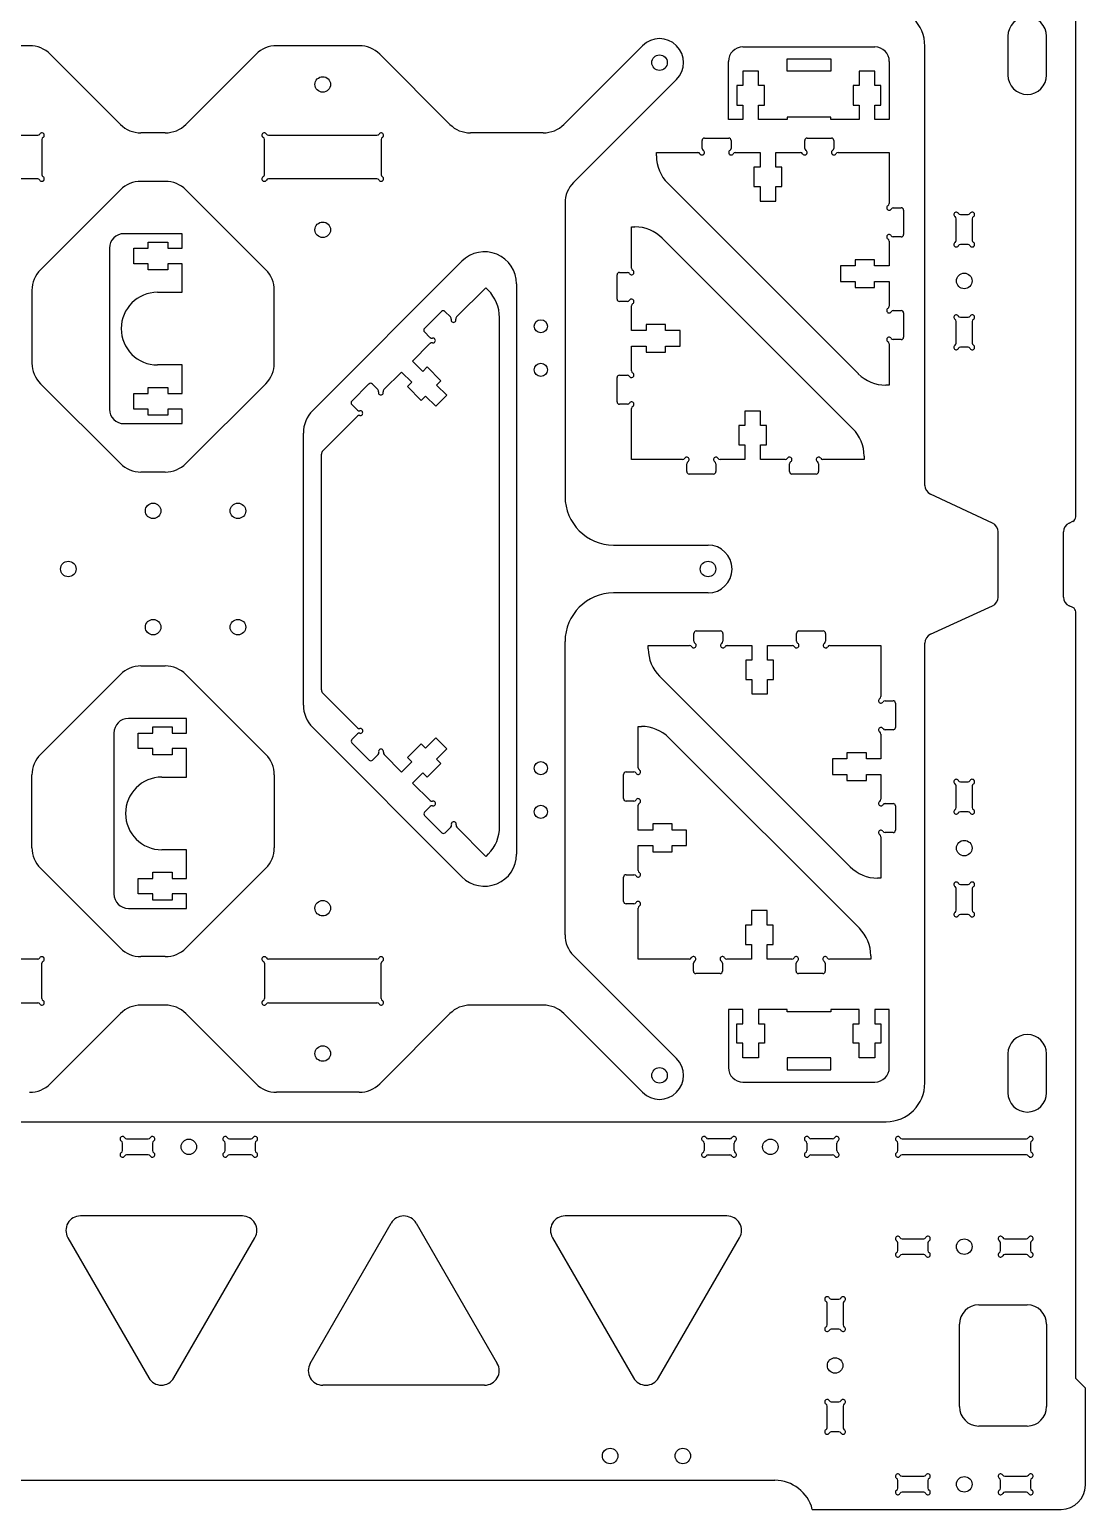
# Model space of a CAD drawing. Header units: millimetres. Extents: x 226 to 1021, y 321 to 823.
# Drawn here: x 798.8 to 1016.7, y 362.9 to 668.3 of the extents above; entities that cross this region are included whole.
import ezdxf

# ---------------------------------------------------------------- set-up
doc = ezdxf.new("R2010")
doc.units = ezdxf.units.MM
doc.layers.add('SLD-0', color=179, linetype='Continuous')
doc.layers.add('WHITE', color=179, linetype='Continuous')

# ---------------------------------------------------------------- blocks, each defined once
blk = doc.blocks.new('A$C7964')
at = {"layer": 'SLD-0', "linetype": 'Continuous'}
for p, q in [((5.008746, 21.099964), (2.508746, 21.099964)), ((2.508746, 21.099964), (2.508746, 12.100006)), ((5.008746, 12.100006), (5.008746, 21.099964)), ((2.508746, 12.100006), (5.008746, 12.100006))]:
    blk.add_line(p, q, dxfattribs=at)
at = {"layer": 'WHITE', "linetype": 'Continuous'}
for p, q in [((15.008746, 33.199969), (3, 33.199969)), ((8.008746, 30.199969), (8.008746, 31.474964)), ((8.008746, 31.474964), (12.008774, 31.474964)), ((12.008774, 31.474964), (12.008774, 30.199969)), ((15.008746, 30.199969), (15.008746, 33.199969)), ((0, 30.199969), (0, 3)), ((5.008746, 26.999958), (5.008746, 30.199969)), ((5.008746, 30.199969), (8.008746, 30.199969)), ((12.008774, 30.199969), (15.008746, 30.199969)), ((8.008746, 26.999958), (5.008746, 26.999958)), ((8.008746, 25.724964), (8.008746, 26.999958)), ((12.008774, 25.724964), (8.008746, 25.724964)), ((15.008746, 26.999958), (12.008774, 26.999958)), ((12.008774, 26.999958), (12.008774, 25.724964)), ((15.008746, 21.099964), (15.008746, 26.999958)), ((14.508746, 12.100006), (14.508746, 21.099964)), ((14.508746, 21.099964), (15.008746, 21.099964)), ((15.008746, 12.100006), (14.508746, 12.100006)), ((15.008746, 6.200012), (15.008746, 12.100006)), ((5.008746, 3), (5.008746, 6.200012)), ((5.008746, 6.200012), (8.008746, 6.200012)), ((8.008746, 6.200012), (8.008746, 7.475006)), ((8.008746, 7.475006), (12.008774, 7.475006)), ((12.008774, 7.475006), (12.008774, 6.200012)), ((12.008774, 6.200012), (15.008746, 6.200012)), ((3, 0), (15.008746, 0)), ((8.008746, 3), (5.008746, 3)), ((8.008746, 1.725006), (8.008746, 3)), ((12.008774, 1.725006), (8.008746, 1.725006)), ((15.008746, 3), (12.008774, 3)), ((12.008774, 3), (12.008774, 1.725006)), ((15.008746, 0), (15.008746, 3))]:
    blk.add_line(p, q, dxfattribs=at)
for centre, start, end in [((3, 30.199969), 90, 180), ((3, 3), 180, 270)]:
    blk.add_arc(centre, 3, start, end, dxfattribs=at)
blk = doc.blocks.new('A$C7764')
at = {"layer": 'WHITE', "linetype": 'Continuous'}
for p, q in [((3, 42.47), (3, 51)), ((3, 51), (3.69, 51)), ((9.34, 48.66), (48.66, 9.34)), ((0, 36.1), (0, 41.1)), ((0.5, 41.6), (2.13, 41.6)), ((2.13, 35.6), (0.5, 35.6)), ((3, 29.6), (3, 34.73)), ((10, 30.88), (6, 30.88)), ((6, 30.88), (6, 29.6)), ((10, 29.6), (10, 30.88)), ((6, 29.6), (3, 29.6)), ((13, 29.6), (10, 29.6)), ((13, 26.4), (13, 29.6)), ((3, 21.27), (3, 26.4)), ((3, 26.4), (6, 26.4)), ((6, 26.4), (6, 25.13)), ((6, 25.13), (10, 25.13)), ((10, 25.13), (10, 26.4)), ((10, 26.4), (13, 26.4)), ((0, 14.9), (0, 19.9)), ((0.5, 20.4), (2.13, 20.4)), ((2.13, 14.4), (0.5, 14.4)), ((3, 3), (3, 13.53)), ((29.6, 13), (26.4, 13)), ((26.4, 13), (26.4, 10)), ((29.6, 10), (29.6, 13)), ((26.4, 10), (25.13, 10)), ((25.13, 10), (25.13, 6)), ((30.88, 10), (29.6, 10)), ((30.88, 6), (30.88, 10)), ((25.13, 6), (26.4, 6)), ((26.4, 6), (26.4, 3)), ((29.6, 3), (29.6, 6)), ((29.6, 6), (30.88, 6)), ((51, 3.69), (51, 3)), ((13.53, 3), (3, 3)), ((14.4, 0.5), (14.4, 2.13)), ((19.9, 0), (14.9, 0)), ((20.4, 2.13), (20.4, 0.5)), ((26.4, 3), (21.27, 3)), ((34.73, 3), (29.6, 3)), ((35.6, 0.5), (35.6, 2.13)), ((41.1, 0), (36.1, 0)), ((41.6, 2.13), (41.6, 0.5)), ((51, 3), (42.47, 3))]:
    blk.add_line(p, q, dxfattribs=at)
for centre, radius, start, end in [((3.69, 43), 8, 45, 90), ((0.5, 41.1), 0.5, 90, 180), ((2.13, 41.1), 0.5, 30.0002, 90), ((3, 41.6), 0.5, 210.0002, 60), ((3.5, 42.47), 0.5, 180, 240), ((0.5, 36.1), 0.5, 180, 270), ((2.13, 36.1), 0.5, 270, 330), ((3, 35.6), 0.5, 300.0002, 150), ((3.5, 34.73), 0.5, 120.0002, 180), ((0.5, 19.9), 0.5, 90, 180), ((2.13, 19.9), 0.5, 30.0002, 90), ((3, 20.4), 0.5, 210.0002, 60), ((3.5, 21.27), 0.5, 180, 240), ((0.5, 14.9), 0.5, 180, 270), ((2.13, 14.9), 0.5, 270, 330), ((3, 14.4), 0.5, 300.0002, 150), ((3.5, 13.53), 0.5, 120.0002, 180), ((43, 3.69), 8, 0, 45), ((13.53, 3.5), 0.5, 270, 330), ((14.4, 3), 0.5, 300.0002, 150), ((20.4, 3), 0.5, 30.0002, 240), ((21.27, 3.5), 0.5, 210.0002, 270), ((34.73, 3.5), 0.5, 270, 330), ((35.6, 3), 0.5, 300.0002, 150), ((41.6, 3), 0.5, 30.0002, 240), ((42.47, 3.5), 0.5, 210.0002, 270), ((14.9, 2.13), 0.5, 120.0002, 180), ((14.9, 0.5), 0.5, 180, 270), ((19.9, 0.5), 0.5, 270, 0), ((19.9, 2.13), 0.5, 0, 60), ((36.1, 2.13), 0.5, 120.0002, 180), ((36.1, 0.5), 0.5, 180, 270), ((41.1, 0.5), 0.5, 270, 0), ((41.1, 2.13), 0.5, 0, 60)]:
    blk.add_arc(centre, radius, start, end, dxfattribs=at)
blk = doc.blocks.new('A$C8085')
at = {"layer": 'WHITE', "linetype": 'Continuous'}
for p, q in [((15.008746, 39.200012), (3, 39.200012)), ((8.008746, 36.200012), (8.008746, 37.475006)), ((8.008746, 37.475006), (12.008774, 37.475006)), ((12.008774, 37.475006), (12.008774, 36.200012)), ((15.008746, 36.200012), (15.008746, 39.200012)), ((0, 36.200012), (0, 3)), ((5.008746, 33), (5.008746, 36.200012)), ((5.008746, 36.200012), (8.008746, 36.200012)), ((12.008774, 36.200012), (15.008746, 36.200012)), ((8.008746, 33), (5.008746, 33)), ((8.008746, 31.725006), (8.008746, 33)), ((12.008774, 31.725006), (8.008746, 31.725006)), ((15.008746, 33), (12.008774, 33)), ((12.008774, 33), (12.008774, 31.725006)), ((15.008746, 27.100006), (15.008746, 33)), ((9.909727, 27.100006), (15.008746, 27.100006)), ((15.008746, 12.100006), (9.909727, 12.100006)), ((15.008746, 6.200012), (15.008746, 12.100006)), ((5.008746, 3), (5.008746, 6.200012)), ((5.008746, 6.200012), (8.008746, 6.200012)), ((8.008746, 6.200012), (8.008746, 7.475006)), ((8.008746, 7.475006), (12.008774, 7.475006)), ((12.008774, 7.475006), (12.008774, 6.200012)), ((12.008774, 6.200012), (15.008746, 6.200012)), ((3, 0), (15.008746, 0)), ((8.008746, 3), (5.008746, 3)), ((8.008746, 1.725006), (8.008746, 3)), ((12.008774, 1.725006), (8.008746, 1.725006)), ((15.008746, 3), (12.008774, 3)), ((12.008774, 3), (12.008774, 1.725006)), ((15.008746, 0), (15.008746, 3))]:
    blk.add_line(p, q, dxfattribs=at)
for centre, radius, start, end in [((3, 36.200012), 3, 90, 180), ((9.909727, 19.600006), 7.5, 90, 270), ((3, 3), 3, 180, 270)]:
    blk.add_arc(centre, radius, start, end, dxfattribs=at)
blk = doc.blocks.new('A$C7774')
at = {"layer": 'WHITE', "linetype": 'Continuous'}
for p, q in [((9.4, 48.87), (9.4, 50.5)), ((9.9, 51), (14.9, 51)), ((15.4, 50.5), (15.4, 48.87)), ((30.6, 48.87), (30.6, 50.5)), ((31.1, 51), (36.1, 51)), ((36.6, 50.5), (36.6, 48.87)), ((0, 47.31), (0, 48)), ((0, 48), (8.53, 48)), ((16.27, 48), (21.4, 48)), ((21.4, 48), (21.4, 45)), ((24.6, 45), (24.6, 48)), ((24.6, 48), (29.73, 48)), ((37.47, 48), (48, 48)), ((48, 48), (48, 37.47)), ((21.4, 45), (20.12, 45)), ((20.12, 45), (20.12, 41)), ((25.87, 45), (24.6, 45)), ((25.87, 41), (25.87, 45)), ((41.66, 2.34), (2.34, 41.66)), ((20.12, 41), (21.4, 41)), ((21.4, 41), (21.4, 38)), ((24.6, 38), (24.6, 41)), ((24.6, 41), (25.87, 41)), ((21.4, 38), (24.6, 38)), ((48.87, 36.6), (50.5, 36.6)), ((51, 36.1), (51, 31.1)), ((50.5, 30.6), (48.87, 30.6)), ((48, 29.73), (48, 24.6)), ((41, 24.6), (38, 24.6)), ((38, 24.6), (38, 21.4)), ((45, 25.87), (41, 25.87)), ((41, 25.87), (41, 24.6)), ((45, 24.6), (45, 25.87)), ((48, 24.6), (45, 24.6)), ((38, 21.4), (41, 21.4)), ((41, 21.4), (41, 20.12)), ((45, 20.12), (45, 21.4)), ((45, 21.4), (48, 21.4)), ((48, 21.4), (48, 16.27)), ((41, 20.12), (45, 20.12)), ((48.87, 15.4), (50.5, 15.4)), ((51, 14.9), (51, 9.9)), ((50.5, 9.4), (48.87, 9.4)), ((48, 8.53), (48, 0)), ((48, 0), (47.31, 0))]:
    blk.add_line(p, q, dxfattribs=at)
for centre, radius, start, end in [((9.9, 50.5), 0.5, 90, 180), ((9.9, 48.87), 0.5, 180, 240), ((14.9, 50.5), 0.5, 0, 90), ((14.9, 48.87), 0.5, 300.0002, 0), ((31.1, 50.5), 0.5, 90, 180), ((31.1, 48.87), 0.5, 180, 240), ((36.1, 50.5), 0.5, 0, 90), ((36.1, 48.87), 0.5, 300.0002, 0), ((8, 47.31), 8, 180, 225), ((8.53, 47.5), 0.5, 30.0002, 90), ((9.4, 48), 0.5, 210.0002, 60), ((15.4, 48), 0.5, 120.0002, 330), ((16.27, 47.5), 0.5, 90, 150), ((29.73, 47.5), 0.5, 30.0002, 90), ((30.6, 48), 0.5, 210.0002, 60), ((36.6, 48), 0.5, 120.0002, 330), ((37.47, 47.5), 0.5, 90, 150), ((48, 36.6), 0.5, 120.0002, 330), ((47.5, 37.47), 0.5, 300.0002, 0), ((48.87, 36.1), 0.5, 90, 150), ((50.5, 36.1), 0.5, 0, 90), ((48, 30.6), 0.5, 30.0002, 240), ((48.87, 31.1), 0.5, 210.0002, 270), ((50.5, 31.1), 0.5, 270, 0), ((47.5, 29.73), 0.5, 0, 60), ((48, 15.4), 0.5, 120.0002, 330), ((47.5, 16.27), 0.5, 300.0002, 0), ((48.87, 14.9), 0.5, 90, 150), ((50.5, 14.9), 0.5, 0, 90), ((48, 9.4), 0.5, 30.0002, 240), ((48.87, 9.9), 0.5, 210.0002, 270), ((50.5, 9.9), 0.5, 270, 0), ((47.5, 8.53), 0.5, 0, 60), ((47.31, 8), 8, 225, 270)]:
    blk.add_arc(centre, radius, start, end, dxfattribs=at)
blk = doc.blocks.new('A$C7911')
at = {"layer": 'WHITE', "linetype": 'Continuous'}
for p, q in [((3, 42.47), (3, 51)), ((3, 51), (3.69, 51)), ((9.34, 48.66), (48.66, 9.34)), ((0, 36.1), (0, 41.1)), ((0.5, 41.6), (2.13, 41.6)), ((2.13, 35.6), (0.5, 35.6)), ((3, 29.6), (3, 34.73)), ((10, 30.88), (6, 30.88)), ((6, 30.88), (6, 29.6)), ((10, 29.6), (10, 30.88)), ((6, 29.6), (3, 29.6)), ((13, 29.6), (10, 29.6)), ((13, 26.4), (13, 29.6)), ((3, 21.27), (3, 26.4)), ((3, 26.4), (6, 26.4)), ((6, 26.4), (6, 25.13)), ((6, 25.13), (10, 25.13)), ((10, 25.13), (10, 26.4)), ((10, 26.4), (13, 26.4)), ((0, 14.9), (0, 19.9)), ((0.5, 20.4), (2.13, 20.4)), ((2.13, 14.4), (0.5, 14.4)), ((3, 3), (3, 13.53)), ((29.6, 13), (26.4, 13)), ((26.4, 13), (26.4, 10)), ((29.6, 10), (29.6, 13)), ((26.4, 10), (25.13, 10)), ((25.13, 10), (25.13, 6)), ((30.88, 10), (29.6, 10)), ((30.88, 6), (30.88, 10)), ((25.13, 6), (26.4, 6)), ((26.4, 6), (26.4, 3)), ((29.6, 3), (29.6, 6)), ((29.6, 6), (30.88, 6)), ((51, 3.69), (51, 3)), ((13.53, 3), (3, 3)), ((14.4, 0.5), (14.4, 2.13)), ((19.9, 0), (14.9, 0)), ((20.4, 2.13), (20.4, 0.5)), ((26.4, 3), (21.27, 3)), ((34.73, 3), (29.6, 3)), ((35.6, 0.5), (35.6, 2.13)), ((41.1, 0), (36.1, 0)), ((41.6, 2.13), (41.6, 0.5)), ((51, 3), (42.47, 3))]:
    blk.add_line(p, q, dxfattribs=at)
for centre, radius, start, end in [((3.69, 43), 8, 45, 90), ((0.5, 41.1), 0.5, 90, 180), ((2.13, 41.1), 0.5, 30.0002, 90), ((3, 41.6), 0.5, 210.0002, 60), ((3.5, 42.47), 0.5, 180, 240), ((0.5, 36.1), 0.5, 180, 270), ((2.13, 36.1), 0.5, 270, 330), ((3, 35.6), 0.5, 300.0002, 150), ((3.5, 34.73), 0.5, 120.0002, 180), ((0.5, 19.9), 0.5, 90, 180), ((2.13, 19.9), 0.5, 30.0002, 90), ((3, 20.4), 0.5, 210.0002, 60), ((3.5, 21.27), 0.5, 180, 240), ((0.5, 14.9), 0.5, 180, 270), ((2.13, 14.9), 0.5, 270, 330), ((3, 14.4), 0.5, 300.0002, 150), ((3.5, 13.53), 0.5, 120.0002, 180), ((43, 3.69), 8, 0, 45), ((13.53, 3.5), 0.5, 270, 330), ((14.4, 3), 0.5, 300.0002, 150), ((20.4, 3), 0.5, 30.0002, 240), ((21.27, 3.5), 0.5, 210.0002, 270), ((34.73, 3.5), 0.5, 270, 330), ((35.6, 3), 0.5, 300.0002, 150), ((41.6, 3), 0.5, 30.0002, 240), ((42.47, 3.5), 0.5, 210.0002, 270), ((14.9, 2.13), 0.5, 120.0002, 180), ((14.9, 0.5), 0.5, 180, 270), ((19.9, 0.5), 0.5, 270, 0), ((19.9, 2.13), 0.5, 0, 60), ((36.1, 2.13), 0.5, 120.0002, 180), ((36.1, 0.5), 0.5, 180, 270), ((41.1, 0.5), 0.5, 270, 0), ((41.1, 2.13), 0.5, 0, 60)]:
    blk.add_arc(centre, radius, start, end, dxfattribs=at)
blk = doc.blocks.new('A$C7964_0')
at = {"layer": 'SLD-0', "linetype": 'Continuous'}
for p, q in [((955.1, 659.75), (955.1, 662.25)), ((955.1, 662.25), (964.1, 662.25)), ((964.1, 659.75), (955.1, 659.75)), ((964.1, 662.25), (964.1, 659.75))]:
    blk.add_line(p, q, dxfattribs=at)
at = {"layer": 'WHITE', "linetype": 'Continuous'}
for p, q in [((946, 664.75), (973.2, 664.75)), ((943, 649.75), (943, 661.75)), ((949.2, 659.75), (946, 659.75)), ((946, 659.75), (946, 656.75)), ((949.2, 656.75), (949.2, 659.75)), ((973.2, 659.75), (970, 659.75)), ((970, 659.75), (970, 656.75)), ((973.2, 656.75), (973.2, 659.75)), ((976.2, 661.75), (976.2, 649.75)), ((946, 656.75), (944.72, 656.75)), ((944.72, 656.75), (944.72, 652.75)), ((950.47, 656.75), (949.2, 656.75)), ((950.47, 652.75), (950.47, 656.75)), ((970, 656.75), (968.72, 656.75)), ((968.72, 656.75), (968.72, 652.75)), ((974.47, 656.75), (973.2, 656.75)), ((974.47, 652.75), (974.47, 656.75)), ((944.72, 652.75), (946, 652.75)), ((946, 652.75), (946, 649.75)), ((949.2, 649.75), (949.2, 652.75)), ((949.2, 652.75), (950.47, 652.75)), ((968.72, 652.75), (970, 652.75)), ((970, 652.75), (970, 649.75)), ((973.2, 649.75), (973.2, 652.75)), ((973.2, 652.75), (974.47, 652.75)), ((946, 649.75), (943, 649.75)), ((955.1, 649.75), (949.2, 649.75)), ((964.1, 650.25), (955.1, 650.25)), ((955.1, 650.25), (955.1, 649.75)), ((964.1, 649.75), (964.1, 650.25)), ((970, 649.75), (964.1, 649.75)), ((976.2, 649.75), (973.2, 649.75))]:
    blk.add_line(p, q, dxfattribs=at)
for centre, start, end in [((946, 661.75), 90, 180), ((973.2, 661.75), 0, 90)]:
    blk.add_arc(centre, 3, start, end, dxfattribs=at)
blk = doc.blocks.new('A$C7813')
at = {"layer": 'WHITE', "linetype": 'Continuous'}
for p, q in [((9.4, 48.87), (9.4, 50.5)), ((9.9, 51), (14.9, 51)), ((15.4, 50.5), (15.4, 48.87)), ((30.6, 48.87), (30.6, 50.5)), ((31.1, 51), (36.1, 51)), ((36.6, 50.5), (36.6, 48.87)), ((0, 47.31), (0, 48)), ((0, 48), (8.53, 48)), ((16.27, 48), (21.4, 48)), ((21.4, 48), (21.4, 45)), ((24.6, 45), (24.6, 48)), ((24.6, 48), (29.73, 48)), ((37.47, 48), (48, 48)), ((48, 48), (48, 37.47)), ((21.4, 45), (20.12, 45)), ((20.12, 45), (20.12, 41)), ((25.87, 45), (24.6, 45)), ((25.87, 41), (25.87, 45)), ((41.66, 2.34), (2.34, 41.66)), ((20.12, 41), (21.4, 41)), ((21.4, 41), (21.4, 38)), ((24.6, 38), (24.6, 41)), ((24.6, 41), (25.87, 41)), ((21.4, 38), (24.6, 38)), ((48.87, 36.6), (50.5, 36.6)), ((51, 36.1), (51, 31.1)), ((50.5, 30.6), (48.87, 30.6)), ((48, 29.73), (48, 24.6)), ((41, 24.6), (38, 24.6)), ((38, 24.6), (38, 21.4)), ((45, 25.87), (41, 25.87)), ((41, 25.87), (41, 24.6)), ((45, 24.6), (45, 25.87)), ((48, 24.6), (45, 24.6)), ((38, 21.4), (41, 21.4)), ((41, 21.4), (41, 20.12)), ((45, 20.12), (45, 21.4)), ((45, 21.4), (48, 21.4)), ((48, 21.4), (48, 16.27)), ((41, 20.12), (45, 20.12)), ((48.87, 15.4), (50.5, 15.4)), ((51, 14.9), (51, 9.9)), ((50.5, 9.4), (48.87, 9.4)), ((48, 8.53), (48, 0)), ((48, 0), (47.31, 0))]:
    blk.add_line(p, q, dxfattribs=at)
for centre, radius, start, end in [((9.9, 50.5), 0.5, 90, 180), ((9.9, 48.87), 0.5, 180, 240), ((14.9, 50.5), 0.5, 0, 90), ((14.9, 48.87), 0.5, 300.0002, 0), ((31.1, 50.5), 0.5, 90, 180), ((31.1, 48.87), 0.5, 180, 240), ((36.1, 50.5), 0.5, 0, 90), ((36.1, 48.87), 0.5, 300.0002, 0), ((8, 47.31), 8, 180, 225), ((8.53, 47.5), 0.5, 30.0002, 90), ((9.4, 48), 0.5, 210.0002, 60), ((15.4, 48), 0.5, 120.0002, 330), ((16.27, 47.5), 0.5, 90, 150), ((29.73, 47.5), 0.5, 30.0002, 90), ((30.6, 48), 0.5, 210.0002, 60), ((36.6, 48), 0.5, 120.0002, 330), ((37.47, 47.5), 0.5, 90, 150), ((48, 36.6), 0.5, 120.0002, 330), ((47.5, 37.47), 0.5, 300.0002, 0), ((48.87, 36.1), 0.5, 90, 150), ((50.5, 36.1), 0.5, 0, 90), ((48, 30.6), 0.5, 30.0002, 240), ((48.87, 31.1), 0.5, 210.0002, 270), ((50.5, 31.1), 0.5, 270, 0), ((47.5, 29.73), 0.5, 0, 60), ((48, 15.4), 0.5, 120.0002, 330), ((47.5, 16.27), 0.5, 300.0002, 0), ((48.87, 14.9), 0.5, 90, 150), ((50.5, 14.9), 0.5, 0, 90), ((48, 9.4), 0.5, 30.0002, 240), ((48.87, 9.9), 0.5, 210.0002, 270), ((50.5, 9.9), 0.5, 270, 0), ((47.5, 8.53), 0.5, 0, 60), ((47.31, 8), 8, 225, 270)]:
    blk.add_arc(centre, radius, start, end, dxfattribs=at)

msp = doc.modelspace()

# ---------------------------------------------------------------- linework, layer by layer
at = {"layer": 'SLD-0', "linetype": 'Continuous'}
for p, q in [((895.79, 503.84), (895.76, 608.9)), ((859.01, 532.04), (859, 580.68)), ((909.29, 481.48), (909.29, 542.05))]:
    msp.add_line(p, q, dxfattribs=at)
for centre, radius, start, end in [((860, 580.7), 1, 135, 181.3829), ((919.29, 542.05), 10, 90, 180), ((860.01, 532.07), 1, 181.3829, 225)]:
    msp.add_arc(centre, radius, start, end, dxfattribs=at)
at = {"layer": 'WHITE', "linetype": 'Continuous'}
for p, q in [((1014.66, 567.74), (1014.66, 725.93)), ((1000.66, 666.93), (1000.66, 658.93)), ((1008.66, 658.93), (1008.66, 666.93)), ((798.8, 665), (781.77, 665)), ((817.53, 648.75), (803.05, 663.24)), ((845.53, 663.24), (831.05, 648.75)), ((866.8, 665), (849.77, 665)), ((885.53, 648.75), (871.05, 663.24)), ((909.05, 648.75), (925.29, 665)), ((983.53, 574.26), (983.53, 664.93)), ((932.29, 658), (911.05, 636.75)), ((778.1, 646.5), (800.47, 646.5)), ((801.34, 645.63), (801.34, 638.36)), ((826.8, 647), (821.77, 647)), ((847.24, 638.36), (847.24, 645.63)), ((848.1, 646.5), (870.47, 646.5)), ((871.34, 645.63), (871.34, 638.36)), ((904.8, 647), (889.77, 647)), ((800.47, 637.5), (778.1, 637.5)), ((817.53, 635.24), (801.05, 618.75)), ((826.8, 637), (821.77, 637)), ((847.53, 618.75), (831.05, 635.24)), ((870.47, 637.5), (848.1, 637.5)), ((909.29, 632.51), (909.29, 571.95)), ((990.01, 624.82), (990.01, 629.29)), ((990.87, 630.15), (992.44, 630.15)), ((993.31, 629.29), (993.31, 624.82)), ((992.44, 623.95), (990.87, 623.95)), ((857.22, 589.73), (888.02, 620.53)), ((799.29, 614.51), (799.29, 599.48)), ((849.29, 599.48), (849.29, 614.51)), ((886.89, 609.01), (892.93, 615.05)), ((892.93, 615.05), (893.41, 614.56)), ((899.29, 615.86), (899.29, 498.13)), ((880.27, 606.63), (883.8, 610.17)), ((884.51, 610.17), (885.67, 609.01)), ((990.01, 603.62), (990.01, 608.09)), ((990.87, 608.95), (992.44, 608.95)), ((993.31, 608.09), (993.31, 603.62)), ((881.42, 604.77), (880.27, 605.92)), ((877.79, 599.91), (881.42, 603.54)), ((992.44, 602.75), (990.87, 602.75)), ((879.92, 597.79), (877.79, 599.91)), ((880.82, 598.69), (879.92, 597.79)), ((883.65, 595.86), (880.82, 598.69)), ((871.9, 594.02), (875.53, 597.65)), ((875.53, 597.65), (877.65, 595.53)), ((877.65, 595.53), (876.75, 594.63)), ((882.74, 594.96), (883.65, 595.86)), ((817.53, 578.75), (801.05, 595.24)), ((847.53, 595.24), (831.05, 578.75)), ((865.28, 591.64), (868.81, 595.18)), ((869.52, 595.18), (870.68, 594.02)), ((876.75, 594.63), (879.58, 591.8)), ((879.58, 591.8), (880.48, 592.7)), ((880.48, 592.7), (882.6, 590.58)), ((882.6, 590.58), (884.87, 592.84)), ((884.87, 592.84), (882.74, 594.96)), ((866.43, 589.78), (865.28, 590.93)), ((859.29, 581.41), (866.43, 588.55)), ((855.29, 528.93), (855.29, 585.06)), ((826.8, 577), (821.77, 577)), ((997.5, 566.47), (984.69, 572.44)), ((1013.28, 566.47), (1014.08, 566.84)), ((919.29, 561.95), (938.79, 561.95)), ((998.66, 551.21), (998.66, 564.65)), ((1012.13, 551.21), (1012.13, 564.65)), ((938.79, 552.05), (919.29, 552.05)), ((984.7, 543.52), (997.49, 549.39)), ((1014.07, 549.03), (1013.29, 549.39)), ((1014.66, 389.93), (1014.66, 548.13)), ((983.53, 450.93), (983.53, 541.7)), ((801.05, 518.75), (817.53, 535.24)), ((821.77, 537), (826.8, 537)), ((831.05, 535.24), (847.53, 518.75)), ((866.47, 524.19), (859.3, 531.36)), ((888.02, 493.46), (857.22, 524.26)), ((865.31, 521.81), (866.47, 522.97)), ((868.85, 517.57), (865.31, 521.11)), ((879.62, 520.95), (876.79, 518.12)), ((880.52, 520.05), (879.62, 520.95)), ((882.64, 522.17), (880.52, 520.05)), ((884.9, 519.9), (882.64, 522.17)), ((882.78, 517.78), (884.9, 519.9)), ((870.71, 518.73), (869.56, 517.57)), ((875.57, 515.1), (871.94, 518.73)), ((877.69, 517.22), (875.57, 515.1)), ((876.79, 518.12), (877.69, 517.22)), ((880.85, 514.05), (883.68, 516.88)), ((883.68, 516.88), (882.78, 517.78)), ((799.29, 499.48), (799.29, 514.51)), ((849.29, 514.51), (849.29, 499.48)), ((877.83, 512.83), (879.95, 514.95)), ((879.95, 514.95), (880.85, 514.05)), ((990.87, 513.1), (992.44, 513.1)), ((881.46, 509.2), (877.83, 512.83)), ((990.01, 507.77), (990.01, 512.24)), ((993.31, 512.24), (993.31, 507.77)), ((880.3, 506.82), (881.46, 507.98)), ((883.84, 502.58), (880.3, 506.12)), ((992.44, 506.9), (990.87, 506.9)), ((885.7, 503.74), (884.55, 502.58)), ((892.96, 497.7), (886.93, 503.74)), ((893.45, 498.19), (892.96, 497.7)), ((817.53, 478.75), (801.05, 495.24)), ((847.53, 495.24), (831.05, 478.75)), ((990.87, 491.9), (992.44, 491.9)), ((990.01, 486.57), (990.01, 491.04)), ((993.31, 491.04), (993.31, 486.57)), ((992.44, 485.7), (990.87, 485.7)), ((800.47, 476.5), (778.1, 476.5)), ((826.8, 477), (821.77, 477)), ((870.47, 476.5), (848.1, 476.5)), ((911.05, 477.24), (932.29, 456)), ((801.34, 468.36), (801.34, 475.63)), ((847.24, 475.63), (847.24, 468.36)), ((871.34, 468.36), (871.34, 475.63)), ((778.1, 467.5), (800.47, 467.5)), ((848.1, 467.5), (870.47, 467.5)), ((817.53, 465.24), (803.05, 450.75)), ((826.8, 467), (821.77, 467)), ((845.53, 450.75), (831.05, 465.24)), ((885.53, 465.24), (871.05, 450.75)), ((904.8, 467), (889.77, 467)), ((925.29, 449), (909.05, 465.24)), ((1000.66, 456.93), (1000.66, 448.93)), ((1008.66, 448.93), (1008.66, 456.93)), ((866.8, 449), (849.77, 449)), ((704.66, 442.93), (975.55, 442.93)), ((817.96, 436.97), (817.96, 438.54)), ((818.82, 439.4), (823.29, 439.4)), ((824.16, 438.54), (824.16, 436.97)), ((839.16, 436.97), (839.16, 438.54)), ((840.02, 439.4), (844.49, 439.4)), ((845.36, 438.54), (845.36, 436.97)), ((937.96, 438.54), (937.96, 436.97)), ((943.29, 439.4), (938.82, 439.4)), ((944.16, 436.97), (944.16, 438.54)), ((959.16, 438.54), (959.16, 436.97)), ((964.49, 439.4), (960.02, 439.4)), ((965.36, 436.97), (965.36, 438.54)), ((977.96, 436.97), (977.96, 438.54)), ((978.82, 439.4), (1004.49, 439.4)), ((1005.36, 438.54), (1005.36, 436.97)), ((823.29, 436.1), (818.82, 436.1)), ((844.49, 436.1), (840.02, 436.1)), ((938.82, 436.1), (943.29, 436.1)), ((960.02, 436.1), (964.49, 436.1)), ((1004.49, 436.1), (978.82, 436.1)), ((842.7, 423.5), (809.29, 423.5)), ((856.7, 393.07), (873.4, 422)), ((878.59, 422), (895.3, 393.07)), ((942.7, 423.5), (909.29, 423.5)), ((806.7, 419), (823.4, 390.07)), ((828.59, 390.07), (845.29, 419)), ((906.7, 419), (923.4, 390.07)), ((928.59, 390.07), (945.29, 419)), ((978.82, 418.8), (983.29, 418.8)), ((1000.02, 418.8), (1004.49, 418.8)), ((977.96, 416.36), (977.96, 417.93)), ((983.29, 415.5), (978.82, 415.5)), ((984.16, 417.93), (984.16, 416.36)), ((999.16, 416.36), (999.16, 417.93)), ((1004.49, 415.5), (1000.02, 415.5)), ((1005.36, 417.93), (1005.36, 416.36)), ((964.23, 406.33), (965.8, 406.33)), ((963.36, 400.99), (963.36, 405.46)), ((966.66, 405.46), (966.66, 400.99)), ((994.66, 405.14), (1004.66, 405.14)), ((965.8, 400.13), (964.23, 400.13)), ((990.66, 384.14), (990.66, 401.14)), ((1008.66, 401.14), (1008.66, 384.14)), ((892.7, 388.57), (859.3, 388.57)), ((1016.66, 387.93), (1014.66, 389.93)), ((1016.66, 367.93), (1016.66, 387.93)), ((964.23, 385.13), (965.8, 385.13)), ((963.36, 379.79), (963.36, 384.26)), ((966.66, 384.26), (966.66, 379.79)), ((965.8, 378.93), (964.23, 378.93)), ((1004.66, 380.14), (994.66, 380.14)), ((978.82, 369.76), (983.29, 369.76)), ((1000.02, 369.76), (1004.49, 369.76)), ((669.4, 368.93), (952.56, 368.93)), ((977.96, 367.32), (977.96, 368.89)), ((984.16, 368.89), (984.16, 367.32)), ((999.16, 367.32), (999.16, 368.89)), ((1005.36, 368.89), (1005.36, 367.32)), ((983.29, 366.46), (978.82, 366.46)), ((1004.49, 366.46), (1000.02, 366.46)), ((960.31, 362.93), (1011.66, 362.93))]:
    msp.add_line(p, q, dxfattribs=at)
for centre, radius in [((928.79, 661.5), 1.6), ((859.29, 657), 1.6), ((859.29, 627), 1.6), ((991.66, 616.45), 1.6), ((904.29, 607.1), 1.35), ((904.29, 598.1), 1.35), ((824.29, 569), 1.6), ((841.79, 569), 1.6), ((806.79, 557), 1.6), ((938.79, 557), 1.6), ((824.29, 545), 1.6), ((841.79, 545), 1.6), ((904.29, 515.89), 1.35), ((904.29, 506.89), 1.35), ((991.66, 499.4), 1.6), ((859.29, 487), 1.6), ((859.29, 457), 1.6), ((928.79, 452.5), 1.6), ((831.66, 437.75), 1.6), ((951.66, 437.75), 1.6), ((991.66, 417.15), 1.6), ((965.01, 392.63), 1.6), ((918.59, 373.96), 1.6), ((918.59, 373.96), 1.6), ((933.59, 373.96), 1.6), ((991.66, 368.11), 1.6)]:
    msp.add_circle(centre, radius, dxfattribs=at)
for centre, radius, start, end in [((975.53, 664.93), 8, 359.9998, 89.8625), ((1004.66, 666.93), 4, 360, 180), ((928.79, 661.5), 4.95, 315, 135), ((798.8, 659), 6, 45, 90), ((849.77, 659), 6, 90, 134.9999), ((866.8, 659), 6, 45, 90), ((1004.66, 658.93), 4, 180, 360), ((821.77, 653), 6, 225, 270), ((826.8, 653), 6, 270, 314.9999), ((889.77, 653), 6, 225, 270), ((904.8, 653), 6, 270, 315), ((800.47, 647), 0.5, 270, 329.9998), ((801.34, 646.5), 0.5, 300, 149.9997), ((801.84, 645.63), 0.5, 119.9999, 180), ((847.24, 646.5), 0.5, 30.0002, 240), ((846.74, 645.63), 0.5, 360, 60), ((848.1, 647), 0.5, 210.0001, 270), ((870.47, 647), 0.5, 270, 329.9998), ((871.34, 646.5), 0.5, 300, 149.9997), ((871.84, 645.63), 0.5, 119.9999, 180), ((801.84, 638.36), 0.5, 180, 239.9998), ((846.74, 638.36), 0.5, 300.0002, 360), ((871.84, 638.36), 0.5, 180, 239.9998), ((800.47, 637), 0.5, 30, 90), ((801.34, 637.5), 0.5, 210, 59.9997), ((821.77, 631), 6, 90, 135), ((826.8, 631), 6, 44.9999, 90), ((847.24, 637.5), 0.5, 120.0002, 330), ((848.1, 637), 0.5, 90, 150), ((870.47, 637), 0.5, 30, 90), ((871.34, 637.5), 0.5, 210, 59.9997), ((915.29, 632.51), 6, 135, 180), ((990.01, 630.15), 0.5, 30.0002, 240), ((989.51, 629.29), 0.5, 0, 60), ((990.87, 630.65), 0.5, 210.0002, 270), ((992.44, 630.65), 0.5, 270, 330), ((993.31, 630.15), 0.5, 300.0002, 150), ((993.81, 629.29), 0.5, 120.0002, 180), ((990.01, 623.95), 0.5, 120.0002, 330), ((989.51, 624.82), 0.5, 300.0002, 0), ((990.87, 623.45), 0.5, 90, 150), ((992.44, 623.45), 0.5, 30.0002, 90), ((993.31, 623.95), 0.5, 210.0002, 60), ((993.81, 624.82), 0.5, 180, 240), ((892.69, 615.86), 6.6, 0, 135), ((805.29, 614.51), 6, 135, 179.9999), ((843.29, 614.51), 6, 360, 45), ((887.76, 608.9), 8, 0, 45), ((884.16, 609.81), 0.5, 45, 135), ((885.31, 608.66), 0.5, 345.0002, 45), ((886.28, 608.4), 0.5, 165.0002, 15), ((887.25, 608.66), 0.5, 135, 195), ((990.01, 608.95), 0.5, 30.0002, 240), ((989.51, 608.09), 0.5, 0, 60), ((990.87, 609.45), 0.5, 210.0002, 270), ((992.44, 609.45), 0.5, 270, 330), ((993.31, 608.95), 0.5, 300.0002, 150), ((993.81, 608.09), 0.5, 120.0002, 180), ((880.62, 606.28), 0.5, 135, 225), ((881.78, 605.12), 0.5, 225, 285), ((881.78, 603.19), 0.5, 75.0002, 135), ((882.04, 604.16), 0.5, 255.0002, 105), ((990.01, 602.75), 0.5, 120.0002, 330), ((989.51, 603.62), 0.5, 300.0002, 0), ((990.87, 602.25), 0.5, 90, 150), ((992.44, 602.25), 0.5, 30.0002, 90), ((993.31, 602.75), 0.5, 210.0002, 60), ((993.81, 603.62), 0.5, 180, 240), ((805.29, 599.48), 6, 180.0001, 225), ((843.29, 599.48), 6, 315, 0), ((869.17, 594.82), 0.5, 45, 135), ((870.32, 593.67), 0.5, 345.0002, 45), ((871.29, 593.41), 0.5, 165.0002, 15), ((872.26, 593.67), 0.5, 135, 195), ((861.89, 585.06), 6.6, 135, 180), ((865.63, 591.29), 0.5, 135, 225), ((866.79, 590.13), 0.5, 225, 285), ((867.05, 589.17), 0.5, 255.0002, 105), ((866.79, 588.2), 0.5, 75.0002, 135), ((821.77, 583), 6, 225, 270), ((826.8, 583), 6, 270, 315), ((985.53, 574.26), 2, 180, 244.998), ((919.29, 571.95), 10, 180, 270), ((996.66, 564.65), 2, 0, 64.998), ((1014.13, 564.65), 2, 115.002, 180), ((1013.66, 567.74), 1, 295.0021, 0), ((938.79, 557), 4.95, 270.0001, 89.9999), ((996.66, 551.21), 2, 294.6694, 0), ((1014.13, 551.21), 2, 180, 245.3306), ((1013.66, 548.13), 1, 0, 65.3306), ((985.53, 541.7), 2, 114.6694, 180), ((821.77, 531), 6, 90, 135), ((826.8, 531), 6, 45, 90), ((861.89, 528.93), 6.6, 180, 225), ((866.82, 524.55), 0.5, 225, 285), ((866.82, 522.61), 0.5, 75.0002, 135), ((867.08, 523.58), 0.5, 255.0002, 105), ((865.67, 521.46), 0.5, 135, 225), ((870.36, 519.08), 0.5, 315, 15), ((871.32, 519.34), 0.5, 345.0002, 195), ((872.29, 519.08), 0.5, 165.0002, 225), ((805.29, 514.51), 6, 135, 180), ((843.29, 514.51), 6, 0, 45), ((869.2, 517.92), 0.5, 225, 315), ((990.01, 513.1), 0.5, 30.0002, 240), ((990.87, 513.6), 0.5, 210.0002, 270), ((992.44, 513.6), 0.5, 270, 330), ((993.31, 513.1), 0.5, 300.0002, 150), ((989.51, 512.24), 0.5, 0, 60), ((993.81, 512.24), 0.5, 120.0002, 180), ((881.81, 509.56), 0.5, 225, 285), ((881.81, 507.62), 0.5, 75.0002, 135), ((882.07, 508.59), 0.5, 255.0002, 105), ((990.01, 506.9), 0.5, 120.0002, 330), ((989.51, 507.77), 0.5, 300.0002, 0), ((993.31, 506.9), 0.5, 210.0002, 60), ((993.81, 507.77), 0.5, 180, 240), ((880.66, 506.47), 0.5, 135, 225), ((885.35, 504.09), 0.5, 315, 15), ((886.32, 504.35), 0.5, 345.0002, 195), ((887.28, 504.09), 0.5, 165.0002, 225), ((990.87, 506.4), 0.5, 90, 150), ((992.44, 506.4), 0.5, 30.0002, 90), ((884.19, 502.93), 0.5, 225, 315), ((887.79, 503.84), 8, 315, 360), ((805.29, 499.48), 6, 180, 225), ((843.29, 499.48), 6, 315, 360), ((892.69, 498.13), 6.6, 225, 0), ((990.01, 491.9), 0.5, 30.0002, 240), ((990.87, 492.4), 0.5, 210.0002, 270), ((992.44, 492.4), 0.5, 270, 330), ((993.31, 491.9), 0.5, 300.0002, 150), ((989.51, 491.04), 0.5, 0, 60), ((993.81, 491.04), 0.5, 120.0002, 180), ((990.01, 485.7), 0.5, 120.0002, 330), ((989.51, 486.57), 0.5, 300.0002, 0), ((990.87, 485.2), 0.5, 90, 150), ((992.44, 485.2), 0.5, 30.0002, 90), ((993.31, 485.7), 0.5, 210.0002, 60), ((993.81, 486.57), 0.5, 180, 240), ((915.29, 481.48), 6, 180, 225), ((800.47, 477), 0.5, 270, 330), ((801.34, 476.5), 0.5, 300.0002, 150), ((821.77, 483), 6, 225, 270), ((826.8, 483), 6, 270, 315), ((847.24, 476.5), 0.5, 30, 239.9998), ((848.1, 477), 0.5, 210, 270), ((870.47, 477), 0.5, 270, 330), ((871.34, 476.5), 0.5, 300.0002, 150), ((801.84, 475.63), 0.5, 120.0002, 180), ((846.74, 475.63), 0.5, 0, 59.9998), ((871.84, 475.63), 0.5, 120.0002, 180), ((800.47, 467), 0.5, 30.0002, 90), ((801.34, 467.5), 0.5, 210.0002, 60), ((801.84, 468.36), 0.5, 180, 240), ((847.24, 467.5), 0.5, 120, 329.9998), ((846.74, 468.36), 0.5, 300, 0), ((848.1, 467), 0.5, 90, 149.9998), ((870.47, 467), 0.5, 30.0002, 90), ((871.34, 467.5), 0.5, 210.0002, 60), ((871.84, 468.36), 0.5, 180, 240), ((821.77, 461), 6, 90, 135), ((826.8, 461), 6, 45, 90), ((889.77, 461), 6, 90, 135), ((904.8, 461), 6, 45, 90), ((1004.66, 456.93), 4, 0, 180), ((928.79, 452.5), 4.95, 225.0001, 44.9999), ((798.8, 455), 6, 270, 315), ((849.77, 455), 6, 225, 270), ((866.8, 455), 6, 270, 315), ((975.53, 450.93), 8, 270.1375, 0.0002), ((1004.66, 448.93), 4, 180, 0), ((817.96, 439.4), 0.5, 30.0002, 240), ((824.16, 439.4), 0.5, 300.0002, 150), ((839.16, 439.4), 0.5, 30.0002, 240), ((845.36, 439.4), 0.5, 300.0002, 150), ((937.96, 439.4), 0.5, 30, 239.9998), ((944.16, 439.4), 0.5, 300, 149.9998), ((959.16, 439.4), 0.5, 30, 239.9998), ((965.36, 439.4), 0.5, 300, 149.9998), ((977.96, 439.4), 0.5, 30.0002, 240), ((1005.36, 439.4), 0.5, 300.0002, 150), ((817.46, 438.54), 0.5, 0, 60), ((817.46, 436.97), 0.5, 300.0002, 0), ((818.82, 439.9), 0.5, 210.0002, 270), ((823.29, 439.9), 0.5, 270, 330), ((824.66, 438.54), 0.5, 120.0002, 180), ((824.66, 436.97), 0.5, 180, 240), ((838.66, 438.54), 0.5, 0, 60), ((838.66, 436.97), 0.5, 300.0002, 0), ((840.02, 439.9), 0.5, 210.0002, 270), ((844.49, 439.9), 0.5, 270, 330), ((845.86, 438.54), 0.5, 120.0002, 180), ((845.86, 436.97), 0.5, 180, 240), ((937.46, 438.54), 0.5, 0, 59.9998), ((937.46, 436.97), 0.5, 300, 0), ((938.82, 439.9), 0.5, 210, 270), ((943.29, 439.9), 0.5, 270, 329.9998), ((944.66, 438.54), 0.5, 120, 180), ((944.66, 436.97), 0.5, 180, 239.9998), ((958.66, 438.54), 0.5, 0, 59.9998), ((958.66, 436.97), 0.5, 300, 0), ((960.02, 439.9), 0.5, 210, 270), ((964.49, 439.9), 0.5, 270, 329.9998), ((965.86, 438.54), 0.5, 120, 180), ((965.86, 436.97), 0.5, 180, 239.9998), ((977.46, 438.54), 0.5, 0, 60), ((977.46, 436.97), 0.5, 300.0002, 0), ((978.82, 439.9), 0.5, 210.0002, 270), ((1004.49, 439.9), 0.5, 270, 330), ((1005.86, 438.54), 0.5, 120.0002, 180), ((1005.86, 436.97), 0.5, 180, 240), ((817.96, 436.1), 0.5, 120.0002, 330), ((818.82, 435.6), 0.5, 90, 150), ((823.29, 435.6), 0.5, 30.0002, 90), ((824.16, 436.1), 0.5, 210.0002, 60), ((839.16, 436.1), 0.5, 120.0002, 330), ((840.02, 435.6), 0.5, 90, 150), ((844.49, 435.6), 0.5, 30.0002, 90), ((845.36, 436.1), 0.5, 210.0002, 60), ((937.96, 436.1), 0.5, 120, 329.9998), ((938.82, 435.6), 0.5, 90, 149.9998), ((943.29, 435.6), 0.5, 30, 90), ((944.16, 436.1), 0.5, 210, 59.9998), ((959.16, 436.1), 0.5, 120, 329.9998), ((960.02, 435.6), 0.5, 90, 149.9998), ((964.49, 435.6), 0.5, 30, 90), ((965.36, 436.1), 0.5, 210, 59.9998), ((977.96, 436.1), 0.5, 120.0002, 330), ((978.82, 435.6), 0.5, 90, 150), ((1004.49, 435.6), 0.5, 30.0002, 90), ((1005.36, 436.1), 0.5, 210.0002, 60), ((809.29, 420.5), 3, 90, 210), ((842.7, 420.5), 3, 330, 90), ((876, 420.5), 3, 30, 150), ((909.29, 420.5), 3, 90, 210), ((942.7, 420.5), 3, 330, 90), ((977.96, 418.8), 0.5, 30.0002, 240), ((978.82, 419.3), 0.5, 210.0002, 270), ((983.29, 419.3), 0.5, 270, 330), ((984.16, 418.8), 0.5, 300.0002, 150), ((999.16, 418.8), 0.5, 30.0002, 240), ((1000.02, 419.3), 0.5, 210.0002, 270), ((1004.49, 419.3), 0.5, 270, 330), ((1005.36, 418.8), 0.5, 300.0002, 150), ((977.96, 415.5), 0.5, 120.0002, 330), ((977.46, 417.93), 0.5, 0, 60), ((977.46, 416.36), 0.5, 300.0002, 0), ((978.82, 415), 0.5, 90, 150), ((983.29, 415), 0.5, 30.0002, 90), ((984.16, 415.5), 0.5, 210.0002, 60), ((984.66, 417.93), 0.5, 120.0002, 180), ((984.66, 416.36), 0.5, 180, 240), ((999.16, 415.5), 0.5, 120.0002, 330), ((998.66, 417.93), 0.5, 0, 60), ((998.66, 416.36), 0.5, 300.0002, 0), ((1000.02, 415), 0.5, 90, 150), ((1004.49, 415), 0.5, 30.0002, 90), ((1005.36, 415.5), 0.5, 210.0002, 60), ((1005.86, 417.93), 0.5, 120.0002, 180), ((1005.86, 416.36), 0.5, 180, 240), ((963.36, 406.33), 0.5, 30.0002, 240), ((964.23, 406.83), 0.5, 210.0002, 270), ((965.8, 406.83), 0.5, 270, 330), ((966.66, 406.33), 0.5, 300.0002, 150), ((962.86, 405.46), 0.5, 0, 60), ((967.16, 405.46), 0.5, 120.0002, 180), ((994.66, 401.14), 4, 90, 180), ((1004.66, 401.14), 4, 0, 90), ((963.36, 400.13), 0.5, 120.0002, 330), ((962.86, 400.99), 0.5, 300.0002, 0), ((964.23, 399.63), 0.5, 90, 150), ((965.8, 399.63), 0.5, 30.0002, 90), ((966.66, 400.13), 0.5, 210.0002, 60), ((967.16, 400.99), 0.5, 180, 240), ((859.3, 391.57), 3, 150, 270), ((892.7, 391.57), 3, 270, 30), ((826, 391.57), 3, 210, 330), ((926, 391.57), 3, 210, 330), ((963.36, 385.13), 0.5, 30.0002, 240), ((964.23, 385.63), 0.5, 210.0002, 270), ((965.8, 385.63), 0.5, 270, 330), ((966.66, 385.13), 0.5, 300.0002, 150), ((962.86, 384.26), 0.5, 0, 60), ((967.16, 384.26), 0.5, 120.0002, 180), ((994.66, 384.14), 4, 180, 270), ((1004.66, 384.14), 4, 270, 0), ((963.36, 378.93), 0.5, 120.0002, 330), ((962.86, 379.79), 0.5, 300.0002, 0), ((964.23, 378.43), 0.5, 90, 150), ((965.8, 378.43), 0.5, 30.0002, 90), ((966.66, 378.93), 0.5, 210.0002, 60), ((967.16, 379.79), 0.5, 180, 240), ((977.96, 369.76), 0.5, 30.0002, 240), ((978.82, 370.26), 0.5, 210.0002, 270), ((983.29, 370.26), 0.5, 270, 330), ((984.16, 369.76), 0.5, 300.0002, 150), ((999.16, 369.76), 0.5, 30.0002, 240), ((1000.02, 370.26), 0.5, 210.0002, 270), ((1004.49, 370.26), 0.5, 270, 330), ((1005.36, 369.76), 0.5, 300.0002, 150), ((952.56, 360.93), 8, 14.4776, 90), ((977.96, 366.46), 0.5, 120.0002, 330), ((977.46, 368.89), 0.5, 0, 60), ((977.46, 367.32), 0.5, 300.0002, 0), ((984.16, 366.46), 0.5, 210.0002, 60), ((984.66, 368.89), 0.5, 120.0002, 180), ((984.66, 367.32), 0.5, 180, 240), ((999.16, 366.46), 0.5, 120.0002, 330), ((998.66, 368.89), 0.5, 0, 60), ((998.66, 367.32), 0.5, 300.0002, 0), ((1005.36, 366.46), 0.5, 210.0002, 60), ((1005.86, 368.89), 0.5, 120.0002, 180), ((1005.86, 367.32), 0.5, 180, 240), ((1011.66, 367.93), 5, 270, 0), ((978.82, 365.96), 0.5, 90, 150), ((983.29, 365.96), 0.5, 30.0002, 90), ((1000.02, 365.96), 0.5, 90, 150), ((1004.49, 365.96), 0.5, 30.0002, 90)]:
    msp.add_arc(centre, radius, start, end, dxfattribs=at)

# ---------------------------------------------------------------- block references
at = {"color": 7, "linetype": 'Continuous'}
for name, p in [('A$C7964_0', (0, 0)), ('A$C7774', (928.15, 594.94)), ('A$C8085', (815.29, 587)), ('A$C7764', (920.01, 576.6)), ('A$C7813', (926.46, 493.21)), ('A$C8085', (816.19, 486.95)), ('A$C7911', (921.37, 473.51))]:
    msp.add_blockref(name, p, dxfattribs=at)
at = {"color": 7, "linetype": 'Continuous', "rotation": 90}
msp.add_blockref('A$C7964', (976.2, 451.11), dxfattribs=at)

doc.saveas('drawing.dxf')
